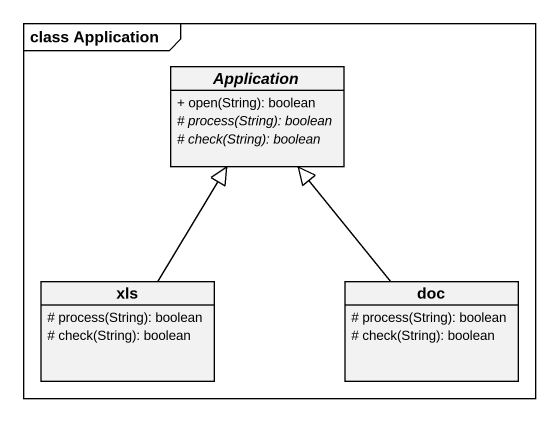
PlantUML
@startuml
mainframe class Application
hide circle
hide empty members
skinparam classAttributeIconSize 0
abstract class Application {
  + open(String): boolean
  {abstract} # process(String): boolean
  {abstract} # check(String): boolean
}
class xls {
  # process(String): boolean
  # check(String): boolean
}
class doc {
  # process(String): boolean
  # check(String): boolean
}
xls -up-|> Application
doc -up-|> Application
@enduml
